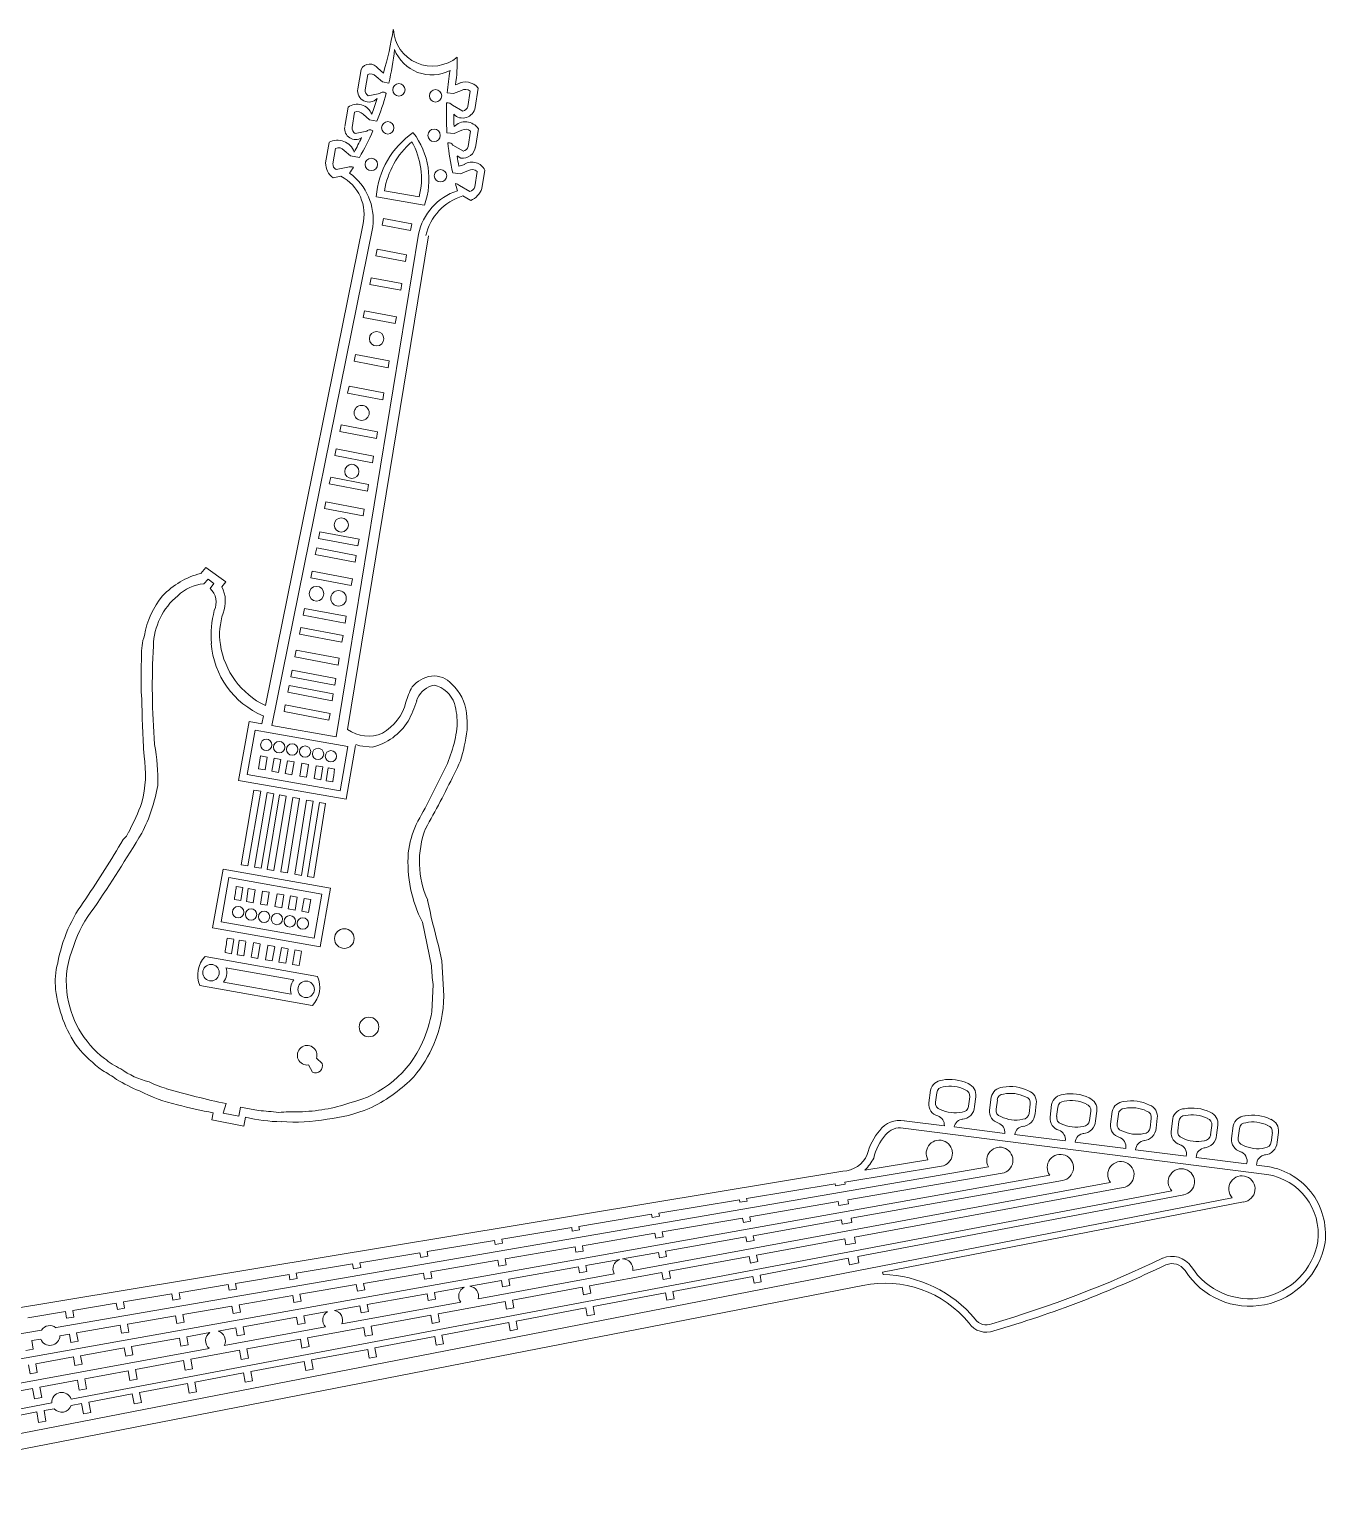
# Model space of a CAD drawing. Header units: inches. Extents: x 0 to 32.2, y 12.3 to 36.8.
# Drawn here: x 15.68 to 32.16, y 18.09 to 36.81 of the extents above; entities that cross this region are included whole.
import ezdxf

# ---------------------------------------------------------------- set-up
doc = ezdxf.new("R2010")
doc.units = ezdxf.units.IN
doc.header["$MEASUREMENT"] = 0

# ---------------------------------------------------------------- blocks, each defined once
blk = doc.blocks.new('KC380A')
at = {"color": 7, "linetype": 'Continuous', "lineweight": 5}
for p, q in [((24.308, 5.785), (24.329, 5.948)), ((24.408, 5.913), (24.393, 5.795)), ((24.811, 5.742), (24.826, 5.861)), ((24.903, 5.864), (24.887, 5.738)), ((25.078, 5.694), (25.099, 5.858)), ((25.178, 5.822), (25.163, 5.704)), ((25.581, 5.651), (25.596, 5.77)), ((25.673, 5.773), (25.657, 5.647)), ((25.848, 5.604), (25.868, 5.767)), ((25.932, 5.613), (25.947, 5.732)), ((26.366, 5.679), (26.351, 5.56)), ((26.442, 5.682), (26.426, 5.557)), ((26.617, 5.513), (26.638, 5.676)), ((26.702, 5.522), (26.717, 5.641)), ((28.606, 4.877), (23.979, 5.466)), ((23.995, 5.558), (24.504, 5.494)), ((24.629, 5.479), (25.273, 5.398)), ((27.135, 5.588), (27.12, 5.469)), ((27.212, 5.592), (27.196, 5.466)), ((27.387, 5.422), (27.408, 5.585)), ((27.472, 5.431), (27.487, 5.55)), ((27.905, 5.497), (27.89, 5.379)), ((27.982, 5.501), (27.966, 5.375)), ((28.157, 5.331), (28.177, 5.494)), ((28.241, 5.341), (28.256, 5.459)), ((25.398, 5.382), (26.042, 5.301)), ((26.167, 5.285), (26.811, 5.204)), ((28.675, 5.407), (28.66, 5.288)), ((28.751, 5.41), (28.735, 5.284)), ((23.493, 4.93), (24.294, 5.063)), ((26.936, 5.188), (27.579, 5.107)), ((27.706, 5.091), (28.347, 5.011)), ((10.609, 2.827), (23.213, 4.918)), ((25.064, 4.971), (13.208, 2.928)), ((24.466, 4.98), (23.238, 4.776)), ((23.277, 4.552), (25.238, 4.89)), ((28.476, 4.994), (28.576, 4.982)), ((7.605, 1.612), (25.844, 4.865)), ((20.541, 3.656), (26.614, 4.774)), ((23.114, 4.756), (21.99, 4.569)), ((23.119, 4.731), (23.114, 4.756)), ((23.242, 4.752), (23.119, 4.731)), ((23.238, 4.776), (23.242, 4.752)), ((26.008, 4.799), (23.318, 4.319)), ((26.778, 4.708), (23.361, 4.08)), ((8.449, 0.744), (28.164, 4.579)), ((13.401, 2.018), (27.396, 4.668)), ((21.897, 4.554), (20.874, 4.384)), ((21.903, 4.522), (21.897, 4.554)), ((21.995, 4.538), (21.903, 4.522)), ((21.99, 4.569), (21.995, 4.538)), ((22.031, 4.337), (23.154, 4.531)), ((23.154, 4.531), (23.163, 4.482)), ((23.163, 4.482), (23.286, 4.504)), ((23.286, 4.504), (23.277, 4.552)), ((27.551, 4.618), (23.404, 3.833)), ((28.308, 4.528), (23.718, 3.635)), ((20.782, 4.369), (19.857, 4.216)), ((20.789, 4.33), (20.782, 4.369)), ((20.881, 4.346), (20.789, 4.33)), ((20.874, 4.384), (20.881, 4.346)), ((20.916, 4.145), (21.938, 4.321)), ((21.938, 4.321), (21.948, 4.266)), ((22.04, 4.282), (22.031, 4.337)), ((23.318, 4.319), (23.328, 4.264)), ((19.765, 4.2), (18.875, 4.053)), ((19.773, 4.155), (19.765, 4.2)), ((19.865, 4.171), (19.773, 4.155)), ((19.857, 4.216), (19.865, 4.171)), ((19.901, 3.97), (20.824, 4.129)), ((20.824, 4.129), (20.835, 4.067)), ((20.927, 4.083), (20.916, 4.145)), ((21.948, 4.266), (22.04, 4.282)), ((23.195, 4.298), (22.073, 4.097)), ((23.205, 4.242), (23.195, 4.298)), ((23.328, 4.264), (23.205, 4.242)), ((18.782, 4.037), (17.927, 3.896)), ((18.792, 3.986), (18.782, 4.037)), ((18.884, 4.001), (18.792, 3.986)), ((18.875, 4.053), (18.884, 4.001)), ((18.919, 3.801), (19.808, 3.954)), ((19.808, 3.954), (19.82, 3.886)), ((19.912, 3.902), (19.901, 3.97)), ((20.835, 4.067), (20.927, 4.083)), ((21.981, 4.081), (20.96, 3.899)), ((21.992, 4.018), (21.981, 4.081)), ((22.084, 4.035), (21.992, 4.018)), ((22.073, 4.097), (22.084, 4.035)), ((23.238, 4.057), (22.116, 3.851)), ((23.251, 3.979), (23.238, 4.057)), ((23.374, 4.002), (23.251, 3.979)), ((23.361, 4.08), (23.374, 4.002)), ((17.835, 3.88), (17.072, 3.754)), ((17.072, 3.754), (17.083, 3.691)), ((17.845, 3.822), (17.835, 3.879)), ((17.937, 3.838), (17.845, 3.822)), ((17.927, 3.896), (17.937, 3.838)), ((17.973, 3.638), (18.827, 3.785)), ((18.827, 3.785), (18.84, 3.711)), ((18.932, 3.728), (18.919, 3.801)), ((19.82, 3.886), (19.912, 3.902)), ((19.945, 3.718), (20.376, 3.795)), ((20.868, 3.882), (20.413, 3.801)), ((20.88, 3.814), (20.868, 3.882)), ((20.972, 3.831), (20.88, 3.814)), ((20.96, 3.899), (20.972, 3.831)), ((22.024, 3.834), (21.005, 3.646)), ((22.039, 3.749), (22.024, 3.834)), ((22.131, 3.767), (22.039, 3.749)), ((22.116, 3.851), (22.131, 3.767)), ((23.281, 3.81), (22.161, 3.597)), ((23.296, 3.728), (23.281, 3.81)), ((23.418, 3.752), (23.296, 3.728)), ((23.404, 3.833), (23.418, 3.752)), ((16.171, 3.604), (15.489, 3.491)), ((16.183, 3.536), (16.171, 3.604)), ((16.98, 3.738), (16.263, 3.62)), ((16.263, 3.62), (16.275, 3.552)), ((16.991, 3.675), (16.98, 3.738)), ((17.083, 3.691), (16.991, 3.675)), ((17.118, 3.491), (17.88, 3.622)), ((17.88, 3.622), (17.894, 3.543)), ((17.894, 3.543), (17.987, 3.559)), ((17.987, 3.559), (17.973, 3.638)), ((20.307, 3.613), (18.577, 3.294)), ((18.84, 3.711), (18.932, 3.728)), ((18.965, 3.543), (19.853, 3.701)), ((19.853, 3.701), (19.866, 3.627)), ((19.866, 3.627), (19.958, 3.644)), ((19.958, 3.644), (19.945, 3.718)), ((20.912, 3.629), (19.991, 3.459)), ((20.928, 3.539), (20.912, 3.629)), ((21.02, 3.556), (20.928, 3.539)), ((21.005, 3.646), (21.02, 3.556)), ((22.069, 3.58), (21.05, 3.387)), ((22.084, 3.492), (22.069, 3.58)), ((22.161, 3.597), (22.176, 3.51)), ((23.718, 3.635), (23.724, 3.603)), ((23.469, 3.464), (9.35, 0.717)), ((15.396, 3.476), (14.772, 3.372)), ((14.772, 3.372), (14.786, 3.295)), ((15.409, 3.403), (15.396, 3.475)), ((15.501, 3.419), (15.409, 3.403)), ((15.489, 3.491), (15.501, 3.419)), ((16.275, 3.552), (16.183, 3.536)), ((16.31, 3.352), (17.026, 3.475)), ((17.026, 3.475), (17.041, 3.39)), ((17.041, 3.39), (17.133, 3.407)), ((17.133, 3.407), (17.118, 3.491)), ((18.019, 3.374), (18.398, 3.442)), ((18.034, 3.29), (18.019, 3.374)), ((18.47, 3.455), (18.872, 3.527)), ((18.872, 3.527), (18.887, 3.447)), ((18.887, 3.447), (18.979, 3.464)), ((18.979, 3.464), (18.965, 3.543)), ((19.898, 3.442), (19.011, 3.279)), ((19.915, 3.347), (19.898, 3.442)), ((19.991, 3.459), (20.007, 3.365)), ((20.958, 3.37), (20.037, 3.195)), ((20.975, 3.276), (20.958, 3.37)), ((21.05, 3.387), (21.067, 3.294)), ((22.176, 3.51), (22.084, 3.492)), ((13.975, 3.24), (13.42, 3.148)), ((13.989, 3.158), (13.975, 3.24)), ((14.68, 3.357), (14.067, 3.255)), ((14.067, 3.255), (14.081, 3.174)), ((14.693, 3.279), (14.68, 3.357)), ((14.786, 3.295), (14.693, 3.279)), ((14.821, 3.095), (15.444, 3.202)), ((15.444, 3.202), (15.461, 3.109)), ((15.537, 3.218), (16.218, 3.336)), ((15.553, 3.125), (15.537, 3.218)), ((16.218, 3.336), (16.234, 3.246)), ((16.234, 3.246), (16.326, 3.263)), ((16.326, 3.263), (16.31, 3.352)), ((16.75, 3.148), (17.073, 3.206)), ((18.354, 3.254), (16.841, 2.975)), ((17.073, 3.206), (17.089, 3.116)), ((17.166, 3.222), (17.927, 3.358)), ((17.181, 3.133), (17.166, 3.222)), ((17.927, 3.358), (17.942, 3.273)), ((17.942, 3.273), (18.034, 3.29)), ((18.919, 3.262), (18.067, 3.105)), ((18.937, 3.162), (18.919, 3.262)), ((19.011, 3.279), (19.029, 3.179)), ((20.007, 3.365), (19.915, 3.347)), ((20.037, 3.195), (20.054, 3.097)), ((21.067, 3.294), (20.975, 3.276)), ((13.327, 3.133), (12.848, 3.053)), ((13.343, 3.047), (13.327, 3.133)), ((13.435, 3.063), (13.343, 3.047)), ((13.42, 3.148), (13.435, 3.063)), ((14.081, 3.174), (13.989, 3.158)), ((14.117, 2.974), (14.729, 3.079)), ((14.729, 3.079), (14.746, 2.981)), ((14.746, 2.981), (14.838, 2.997)), ((14.838, 2.997), (14.821, 3.095)), ((15.461, 3.109), (15.553, 3.125)), ((16.266, 3.062), (15.586, 2.94)), ((16.283, 2.968), (16.266, 3.062)), ((16.659, 3.132), (16.358, 3.078)), ((16.358, 3.078), (16.375, 2.985)), ((17.089, 3.116), (17.181, 3.133)), ((17.974, 3.088), (17.214, 2.948)), ((17.993, 2.983), (17.974, 3.088)), ((18.085, 3.001), (17.993, 2.983)), ((18.067, 3.105), (18.085, 3.001)), ((19.029, 3.179), (18.937, 3.162)), ((19.945, 3.178), (19.059, 3.01)), ((19.059, 3.01), (19.077, 2.907)), ((19.962, 3.079), (19.945, 3.178)), ((20.054, 3.097), (19.962, 3.079)), ((13.025, 2.897), (7.544, 1.952)), ((13.257, 2.825), (13.378, 2.846)), ((13.378, 2.846), (13.397, 2.74)), ((13.47, 2.862), (14.024, 2.958)), ((13.489, 2.757), (13.47, 2.862)), ((14.024, 2.958), (14.042, 2.856)), ((14.042, 2.856), (14.135, 2.872)), ((14.135, 2.872), (14.117, 2.974)), ((15.164, 2.865), (14.871, 2.813)), ((14.871, 2.813), (14.889, 2.711)), ((15.493, 2.924), (15.269, 2.884)), ((15.347, 2.7), (16.634, 2.937)), ((15.511, 2.826), (15.493, 2.924)), ((15.603, 2.843), (15.511, 2.826)), ((15.586, 2.94), (15.603, 2.843)), ((16.375, 2.985), (16.283, 2.968)), ((17.122, 2.931), (16.407, 2.8)), ((17.141, 2.822), (17.122, 2.931)), ((17.233, 2.839), (17.141, 2.822)), ((17.214, 2.948), (17.233, 2.839)), ((18.023, 2.814), (17.263, 2.67)), ((18.042, 2.706), (18.023, 2.814)), ((18.967, 2.992), (18.115, 2.831)), ((18.115, 2.831), (18.134, 2.724)), ((18.985, 2.889), (18.967, 2.992)), ((19.077, 2.907), (18.985, 2.889)), ((11.622, 2.015), (15.156, 2.665)), ((12.826, 2.639), (12.918, 2.655)), ((12.899, 2.764), (13.013, 2.783)), ((12.918, 2.655), (12.899, 2.764)), ((13.397, 2.74), (13.489, 2.757)), ((14.075, 2.671), (13.521, 2.572)), ((14.094, 2.565), (14.075, 2.671)), ((14.778, 2.796), (14.167, 2.687)), ((14.167, 2.687), (14.186, 2.582)), ((14.796, 2.694), (14.778, 2.796)), ((14.889, 2.711), (14.796, 2.694)), ((15.543, 2.641), (14.921, 2.526)), ((15.564, 2.523), (15.543, 2.642)), ((16.315, 2.783), (15.636, 2.658)), ((15.636, 2.658), (15.656, 2.54)), ((16.335, 2.669), (16.315, 2.783)), ((16.427, 2.687), (16.335, 2.669)), ((16.407, 2.8), (16.427, 2.687)), ((17.171, 2.652), (16.457, 2.517)), ((17.191, 2.54), (17.171, 2.652)), ((17.263, 2.67), (17.283, 2.558)), ((18.134, 2.724), (18.042, 2.706)), ((12.878, 2.341), (12.858, 2.454)), ((13.429, 2.556), (12.95, 2.47)), ((12.95, 2.47), (12.97, 2.358)), ((13.448, 2.446), (13.429, 2.556)), ((13.541, 2.463), (13.448, 2.446)), ((13.521, 2.572), (13.541, 2.463)), ((14.186, 2.582), (14.094, 2.565)), ((14.829, 2.509), (14.218, 2.397)), ((14.85, 2.388), (14.829, 2.509)), ((14.921, 2.526), (14.943, 2.405)), ((15.656, 2.54), (15.564, 2.523)), ((16.365, 2.5), (15.686, 2.371)), ((16.386, 2.383), (16.365, 2.5)), ((16.457, 2.517), (16.478, 2.401)), ((17.283, 2.558), (17.191, 2.54)), ((12.97, 2.358), (12.878, 2.341)), ((13.481, 2.261), (13.003, 2.173)), ((13.504, 2.133), (13.481, 2.261)), ((14.126, 2.38), (13.573, 2.278)), ((13.573, 2.278), (13.596, 2.15)), ((14.148, 2.255), (14.126, 2.38)), ((14.24, 2.272), (14.148, 2.255)), ((14.218, 2.397), (14.24, 2.272)), ((14.943, 2.405), (14.85, 2.388)), ((15.594, 2.354), (14.972, 2.236)), ((15.615, 2.234), (15.594, 2.354)), ((15.707, 2.252), (15.615, 2.234)), ((15.686, 2.371), (15.707, 2.252)), ((16.478, 2.401), (16.386, 2.383)), ((12.911, 2.156), (12.415, 2.065)), ((12.934, 2.025), (12.911, 2.156)), ((13.003, 2.173), (13.026, 2.042)), ((13.596, 2.15), (13.504, 2.133)), ((14.178, 2.086), (13.626, 1.981)), ((14.201, 1.958), (14.178, 2.086)), ((14.88, 2.219), (14.27, 2.103)), ((14.27, 2.103), (14.293, 1.976)), ((14.902, 2.095), (14.88, 2.219)), ((14.994, 2.113), (14.902, 2.095)), ((14.972, 2.236), (14.994, 2.113)), ((7.72, 0.942), (13.155, 1.971)), ((13.026, 2.042), (12.934, 2.025)), ((13.185, 1.898), (13.056, 1.873)), ((13.056, 1.873), (13.079, 1.74)), ((13.534, 1.964), (13.401, 1.938)), ((13.557, 1.833), (13.533, 1.965)), ((13.626, 1.981), (13.649, 1.851)), ((14.293, 1.976), (14.201, 1.958)), ((12.964, 1.856), (12.469, 1.762)), ((12.987, 1.722), (12.964, 1.856)), ((13.079, 1.74), (12.987, 1.722)), ((13.649, 1.851), (13.557, 1.833))]:
    blk.add_line(p, q, dxfattribs=at)
for centre, radius, start, end in [((24.488, 5.911), 0.163, 93.4053, 166.9565), ((24.576, 5.569), 0.515, 63.5787, 100.8931), ((24.578, 5.573), 0.425, 63.4924, 102.1635), ((24.75, 5.886), 0.155, 352.0377, 68.9353), ((25.346, 5.478), 0.515, 63.5786, 100.8923), ((24.486, 5.91), 0.0779, 88.2394, 177.4258), ((24.747, 5.875), 0.0805, 349.9698, 75.6168), ((25.258, 5.82), 0.164, 93.4555, 166.9057), ((25.255, 5.819), 0.0777, 88.0832, 177.5846), ((25.347, 5.482), 0.425, 63.492, 102.1646), ((25.517, 5.784), 0.0804, 349.9885, 75.6388), ((25.519, 5.795), 0.155, 351.9986, 68.9738), ((26.027, 5.73), 0.163, 93.3631, 166.9973), ((26.025, 5.728), 0.078, 88.3276, 177.3361), ((26.115, 5.387), 0.515, 63.5795, 100.892), ((26.117, 5.39), 0.426, 63.5463, 102.1111), ((26.289, 5.704), 0.155, 351.9951, 68.9773), ((26.797, 5.639), 0.164, 93.4571, 166.9032), ((26.885, 5.296), 0.515, 63.5795, 100.892), ((24.464, 5.77), 0.157, 174.2605, 254.0189), ((24.469, 5.779), 0.0782, 168.3536, 257.2308), ((24.379, 5.502), 0.125, 356.7032, 70.4349), ((24.642, 6.084), 0.426, 243.5448, 282.1126), ((24.717, 5.747), 0.171, 273.8965, 356.8429), ((24.726, 5.753), 0.0862, 273.4713, 352.1939), ((25.234, 5.679), 0.156, 174.2268, 254.0754), ((25.239, 5.688), 0.0781, 168.382, 257.2464), ((25.486, 5.657), 0.171, 273.9732, 356.7663), ((25.496, 5.663), 0.086, 273.3268, 352.3395), ((26.286, 5.693), 0.0806, 350.0249, 75.5606), ((26.795, 5.637), 0.078, 88.3276, 177.3376), ((26.887, 5.301), 0.424, 63.4691, 102.1875), ((27.056, 5.602), 0.0804, 349.9909, 75.6375), ((27.058, 5.613), 0.155, 352.0357, 68.9387), ((27.567, 5.548), 0.164, 93.4596, 166.9016), ((27.564, 5.547), 0.078, 88.3172, 177.4377), ((27.654, 5.205), 0.515, 63.5775, 100.8936), ((27.656, 5.209), 0.425, 63.4897, 102.1278), ((27.828, 5.522), 0.155, 351.9941, 68.9783), ((28.337, 5.457), 0.164, 93.4561, 166.9056), ((28.424, 5.115), 0.515, 63.5514, 100.8973), ((24.263, 4.94), 0.763, 139.5842, 165.7817), ((23.94, 5.239), 0.324, 80.2006, 142.9199), ((23.94, 5.239), 0.23, 80.2256, 142.8828), ((24.752, 5.455), 0.125, 95.1552, 168.9359), ((25.149, 5.411), 0.125, 353.9839, 70.3887), ((25.411, 5.991), 0.424, 243.4687, 282.1879), ((25.522, 5.364), 0.125, 95.2372, 171.7095), ((26.004, 5.588), 0.157, 174.2645, 254.0137), ((26.009, 5.597), 0.0782, 168.3525, 257.233), ((25.918, 5.32), 0.125, 351.2383, 70.3871), ((26.181, 5.901), 0.425, 243.492, 282.1646), ((26.256, 5.566), 0.171, 273.8955, 356.8439), ((26.265, 5.572), 0.0862, 273.4751, 352.1886), ((26.773, 5.497), 0.157, 174.2635, 254.0159), ((26.778, 5.506), 0.078, 168.2957, 257.3304), ((26.951, 5.811), 0.425, 243.513, 282.1045), ((27.026, 5.475), 0.171, 273.8966, 356.8422), ((27.035, 5.481), 0.0861, 273.4447, 352.3101), ((27.548, 5.416), 0.0781, 168.3825, 257.2425), ((27.826, 5.511), 0.0804, 349.9894, 75.639), ((28.334, 5.456), 0.078, 88.3249, 177.3388), ((28.426, 5.119), 0.424, 63.4702, 102.1872), ((28.595, 5.421), 0.0805, 349.9785, 75.607), ((28.598, 5.432), 0.155, 352.0254, 68.915), ((24.302, 4.914), 0.717, 139.6107, 166.2393), ((24.44, 5.145), 0.167, 278.8954, 209.5316), ((26.291, 5.273), 0.125, 95.2602, 174.3926), ((26.688, 5.229), 0.125, 348.3351, 74.4326), ((27.061, 5.182), 0.125, 95.2302, 177.3074), ((27.543, 5.406), 0.157, 174.2799, 254.0217), ((27.458, 5.138), 0.125, 345.4923, 74.5076), ((27.72, 5.719), 0.425, 243.4926, 282.1643), ((27.795, 5.384), 0.171, 273.9677, 356.8147), ((27.805, 5.39), 0.0862, 273.4743, 352.1921), ((28.313, 5.316), 0.157, 174.3531, 253.9263), ((28.318, 5.325), 0.0782, 168.3545, 257.231), ((28.49, 5.628), 0.425, 243.4931, 282.1643), ((28.565, 5.294), 0.171, 273.8968, 356.8434), ((28.574, 5.3), 0.0862, 273.4774, 352.1863), ((23.201, 5.27), 0.352, 271.9549, 336.1045), ((23.051, 5.373), 0.626, 314.9747, 332.5218), ((25.209, 5.055), 0.167, 279.9959, 209.8773), ((25.979, 4.964), 0.167, 280.0073, 216.2083), ((27.831, 5.091), 0.125, 95.2346, 180.0557), ((28.228, 5.048), 0.125, 342.6707, 74.5256), ((28.6, 5.001), 0.125, 95.1459, 182.9306), ((26.749, 4.873), 0.167, 279.973, 216.513), ((27.518, 4.782), 0.167, 279.9864, 222.9063), ((28.478, 4.114), 0.873, 353.1145, 83.5817), ((28.489, 4.116), 0.769, 353.1953, 81.2338), ((28.288, 4.691), 0.167, 276.8477, 222.0293), ((28.387, 4.173), 0.972, 212.2355, 350.277), ((28.387, 4.173), 0.878, 212.2385, 350.2763), ((20.416, 3.675), 0.126, 108.678, 209.5755), ((20.417, 3.675), 0.126, 351.3248, 91.526), ((21.182, 16.466), 14.047, 286.2268, 295.7285), ((27.398, 3.538), 0.297, 34.1196, 113.3322), ((23.687, 2.032), 1.572, 39.7865, 88.6538), ((21.184, 16.46), 14.135, 286.2232, 295.7289), ((27.398, 3.538), 0.204, 35.0281, 112.2048), ((18.455, 3.329), 0.126, 116.7616, 216.8638), ((18.455, 3.329), 0.126, 343.9943, 83.4412), ((23.747, 2.111), 1.382, 39.2149, 101.6042), ((16.725, 3.024), 0.126, 121.5801, 223.7087), ((16.725, 3.024), 0.126, 337.1221, 78.71), ((25.037, 3.136), 0.173, 214.539, 294.0924), ((13.131, 2.828), 0.126, 200.7562, 358.7812), ((13.131, 2.828), 0.126, 52.4726, 147.0953), ((15.236, 2.762), 0.126, 124.9436, 230.1041), ((15.236, 2.762), 0.126, 330.8594, 75.1947), ((25.036, 3.135), 0.265, 214.4544, 291.5476), ((13.281, 1.979), 0.126, 17.8929, 183.5707), ((13.281, 1.979), 0.126, 220.2785, 341.1818)]:
    blk.add_arc(centre, radius, start, end, dxfattribs=at)
blk = doc.blocks.new('KC551B')
at = {"color": 7, "linetype": 'Continuous', "lineweight": 5}
for p, q in [((1.232, 13.113), (1.274, 13.361)), ((1.359, 13.296), (1.326, 13.102)), ((1.489, 13.375), (1.559, 13.314)), ((1.547, 13.201), (1.466, 13.271)), ((1.627, 13.184), (1.547, 13.201)), ((2.475, 13.165), (2.55, 13.195)), ((2.762, 13.124), (2.724, 12.876)), ((1.365, 13.026), (1.515, 13.056)), ((2.452, 13.053), (2.371, 13.063)), ((2.552, 13.094), (2.452, 13.053)), ((2.631, 12.889), (2.661, 13.084)), ((1.067, 12.634), (1.109, 12.881)), ((1.193, 12.816), (1.16, 12.622)), ((1.382, 12.721), (1.3, 12.791)), ((2.437, 12.906), (2.57, 12.83)), ((1.199, 12.547), (1.349, 12.576)), ((1.476, 12.701), (1.382, 12.721)), ((2.457, 12.546), (2.367, 12.556)), ((2.557, 12.587), (2.457, 12.546)), ((2.636, 12.382), (2.666, 12.576)), ((2.766, 12.608), (2.728, 12.366)), ((0.824, 12.172), (0.868, 12.433)), ((0.951, 12.356), (0.917, 12.162)), ((2.442, 12.398), (2.575, 12.323)), ((1.139, 12.261), (1.058, 12.332)), ((1.254, 12.241), (1.139, 12.261)), ((2.542, 12.233), (2.495, 12.26)), ((1.017, 12.003), (0.921, 11.984)), ((0.957, 12.087), (1.107, 12.117)), ((2.541, 12.033), (2.441, 12.048)), ((2.519, 12.132), (2.592, 12.154)), ((2.641, 12.074), (2.541, 12.033)), ((2.72, 11.869), (2.75, 12.063)), ((2.848, 12.081), (2.812, 11.848)), ((1.573, 11.819), (2.013, 11.742)), ((2.526, 11.886), (2.659, 11.81)), ((2.079, 11.635), (1.469, 11.743)), ((2.669, 11.696), (2.568, 11.753)), ((1.559, 11.467), (1.542, 11.382)), ((1.919, 11.398), (1.559, 11.467)), ((1.424, 11.361), (0.139, 5.02)), ((0.207, 6.008), (1.295, 11.382)), ((0.956, 4.876), (2.006, 11.266)), ((2.134, 11.245), (1.104, 4.97)), ((1.542, 11.382), (1.905, 11.313)), ((1.905, 11.313), (1.919, 11.398)), ((1.462, 10.992), (1.479, 11.076)), ((1.479, 11.076), (1.854, 11.005)), ((1.84, 10.92), (1.462, 10.992)), ((1.854, 11.005), (1.84, 10.92)), ((1.405, 10.713), (1.387, 10.628)), ((1.794, 10.639), (1.405, 10.713)), ((1.387, 10.628), (1.78, 10.554)), ((1.78, 10.554), (1.794, 10.639)), ((1.301, 10.207), (1.318, 10.292)), ((1.71, 10.129), (1.301, 10.207)), ((1.318, 10.292), (1.724, 10.215)), ((1.724, 10.215), (1.71, 10.129)), ((1.187, 9.651), (1.204, 9.736)), ((1.204, 9.736), (1.632, 9.654)), ((1.618, 9.569), (1.187, 9.651)), ((1.632, 9.654), (1.618, 9.569)), ((1.122, 9.332), (1.104, 9.247)), ((1.104, 9.247), (1.551, 9.162)), ((1.565, 9.248), (1.122, 9.332)), ((1.551, 9.162), (1.565, 9.248)), ((1.022, 8.843), (1.004, 8.758)), ((1.484, 8.755), (1.022, 8.843)), ((1.004, 8.758), (1.47, 8.67)), ((1.47, 8.67), (1.484, 8.755)), ((0.959, 8.536), (0.942, 8.451)), ((0.942, 8.451), (1.418, 8.361)), ((1.433, 8.446), (0.959, 8.536)), ((1.418, 8.361), (1.433, 8.446)), ((0.871, 8.093), (0.888, 8.178)), ((1.356, 8.001), (0.871, 8.093)), ((0.888, 8.178), (1.37, 8.086)), ((1.37, 8.086), (1.356, 8.001)), ((0.825, 7.862), (0.809, 7.777)), ((1.316, 7.769), (0.825, 7.862)), ((0.809, 7.777), (1.301, 7.684)), ((1.301, 7.684), (1.316, 7.769)), ((0.751, 7.484), (0.734, 7.399)), ((0.734, 7.399), (1.235, 7.304)), ((1.25, 7.39), (0.751, 7.484)), ((1.235, 7.304), (1.25, 7.39)), ((0.693, 7.194), (0.71, 7.279)), ((1.2, 7.098), (0.693, 7.194)), ((0.71, 7.279), (1.214, 7.183)), ((1.214, 7.183), (1.2, 7.098)), ((-0.765, 6.953), (-0.698, 7.028)), ((-0.698, 7.028), (-0.445, 6.847)), ((0.651, 6.982), (0.634, 6.897)), ((1.164, 6.884), (0.651, 6.982)), ((-0.671, 6.882), (-0.725, 6.821)), ((-0.599, 6.826), (-0.671, 6.882)), ((-0.643, 6.763), (-0.599, 6.826)), ((-0.445, 6.847), (-0.494, 6.784)), ((0.634, 6.897), (1.15, 6.799)), ((1.15, 6.799), (1.164, 6.884)), ((0.539, 6.424), (0.556, 6.509)), ((1.071, 6.323), (0.539, 6.424)), ((0.556, 6.509), (1.085, 6.409)), ((1.085, 6.409), (1.071, 6.323)), ((0.491, 6.18), (0.508, 6.265)), ((1.03, 6.078), (0.491, 6.18)), ((0.508, 6.265), (1.045, 6.163)), ((0.058, 5.274), (0.207, 6.008)), ((1.045, 6.163), (1.03, 6.078)), ((0.433, 5.894), (0.45, 5.979)), ((0.982, 5.789), (0.433, 5.894)), ((0.45, 5.979), (0.997, 5.875)), ((0.997, 5.875), (0.982, 5.789)), ((0.399, 5.724), (0.382, 5.639)), ((0.382, 5.639), (0.94, 5.533)), ((0.954, 5.619), (0.399, 5.724)), ((0.94, 5.533), (0.954, 5.619)), ((-1.514, 5.357), (-1.522, 5.447)), ((0.343, 5.442), (0.36, 5.527)), ((0.907, 5.335), (0.343, 5.442)), ((0.36, 5.527), (0.921, 5.421)), ((2.203, 5.533), (2.17, 5.524)), ((0.295, 5.198), (0.311, 5.283)), ((0.311, 5.283), (0.88, 5.175)), ((0.921, 5.421), (0.907, 5.335)), ((-0.282, 4.323), (-0.15, 5.071)), ((-0.15, 5.071), (0.011, 5.042)), ((0.011, 5.042), (0.032, 5.143)), ((0.866, 5.09), (0.295, 5.198)), ((0.88, 5.175), (0.866, 5.09)), ((-0.174, 4.399), (-0.074, 4.962)), ((-0.074, 4.962), (0.117, 4.928)), ((0.117, 4.928), (1.107, 4.754)), ((0.139, 5.02), (0.956, 4.876)), ((1.107, 4.754), (1.008, 4.191)), ((1.205, 4.765), (1.084, 4.082)), ((1.258, 4.76), (1.207, 4.779)), ((1.416, 4.743), (1.258, 4.76)), ((-0.003, 4.633), (-0.031, 4.47)), ((0.082, 4.618), (-0.003, 4.633)), ((0.054, 4.455), (0.082, 4.618)), ((0.168, 4.603), (0.14, 4.439)), ((0.254, 4.588), (0.168, 4.603)), ((0.226, 4.424), (0.254, 4.588)), ((0.338, 4.573), (0.311, 4.409)), ((0.423, 4.558), (0.338, 4.573)), ((0.396, 4.394), (0.423, 4.558)), ((0.521, 4.541), (0.496, 4.377)), ((0.606, 4.526), (0.521, 4.541)), ((0.581, 4.362), (0.606, 4.526)), ((0.702, 4.509), (0.677, 4.345)), ((0.787, 4.494), (0.702, 4.509)), ((0.762, 4.33), (0.787, 4.494)), ((1.084, 4.082), (-0.282, 4.323)), ((1.008, 4.191), (-0.174, 4.399)), ((-0.031, 4.47), (0.054, 4.455)), ((0.14, 4.439), (0.226, 4.424)), ((0.311, 4.409), (0.396, 4.394)), ((0.496, 4.377), (0.581, 4.362)), ((0.677, 4.345), (0.762, 4.33)), ((0.856, 4.482), (0.83, 4.318)), ((0.83, 4.318), (0.915, 4.303)), ((0.939, 4.467), (0.856, 4.482)), ((-0.252, 3.25), (-0.087, 4.2)), ((-0.002, 4.184), (-0.166, 3.235)), ((-0.087, 4.2), (-0.002, 4.184)), ((-0.082, 3.22), (0.082, 4.168)), ((0.167, 4.152), (0.003, 3.205)), ((0.08, 3.191), (0.239, 4.138)), ((0.082, 4.168), (0.167, 4.152)), ((0.324, 4.122), (0.166, 3.176)), ((0.239, 4.138), (0.324, 4.122)), ((0.253, 3.161), (0.405, 4.107)), ((0.49, 4.091), (0.338, 3.146)), ((0.405, 4.107), (0.49, 4.091)), ((0.432, 3.129), (0.582, 4.073)), ((0.667, 4.057), (0.517, 3.114)), ((0.582, 4.073), (0.667, 4.057)), ((0.593, 3.101), (0.748, 4.042)), ((0.822, 4.028), (0.676, 3.086)), ((0.748, 4.042), (0.822, 4.028)), ((-0.481, 3.195), (-0.613, 2.447)), ((0.885, 2.954), (-0.481, 3.195)), ((-0.166, 3.235), (-0.252, 3.25)), ((0.003, 3.205), (-0.082, 3.22)), ((0.166, 3.176), (0.08, 3.191)), ((-0.405, 3.086), (-0.504, 2.523)), ((0.776, 2.877), (-0.405, 3.086)), ((0.338, 3.146), (0.253, 3.161)), ((0.517, 3.114), (0.432, 3.129)), ((0.676, 3.086), (0.593, 3.101)), ((-0.336, 2.809), (-0.253, 2.795)), ((-0.227, 2.959), (-0.312, 2.974)), ((-0.253, 2.795), (-0.227, 2.959)), ((-0.16, 2.947), (-0.184, 2.783)), ((-0.074, 2.932), (-0.16, 2.947)), ((-0.099, 2.768), (-0.074, 2.932)), ((0.022, 2.915), (-0.003, 2.751)), ((0.107, 2.9), (0.022, 2.915)), ((0.082, 2.736), (0.107, 2.9)), ((0.207, 2.882), (0.18, 2.719)), ((0.292, 2.868), (0.207, 2.882)), ((0.265, 2.703), (0.292, 2.868)), ((0.377, 2.853), (0.349, 2.689)), ((0.462, 2.837), (0.377, 2.853)), ((0.435, 2.674), (0.462, 2.837)), ((0.521, 2.659), (0.549, 2.822)), ((0.549, 2.822), (0.634, 2.807)), ((0.634, 2.807), (0.606, 2.643)), ((0.677, 2.315), (0.776, 2.877)), ((0.753, 2.206), (0.885, 2.954)), ((-0.184, 2.783), (-0.099, 2.768)), ((-0.003, 2.751), (0.082, 2.736)), ((0.18, 2.719), (0.265, 2.703)), ((0.349, 2.689), (0.435, 2.674)), ((0.606, 2.643), (0.521, 2.659)), ((-0.613, 2.447), (0.753, 2.206)), ((-0.504, 2.523), (0.485, 2.349)), ((2.17, 1.967), (2.054, 2.519)), ((-0.427, 2.319), (-0.343, 2.304)), ((-0.344, 2.299), (-0.372, 2.119)), ((-0.303, 2.107), (-0.276, 2.287)), ((-0.275, 2.292), (-0.19, 2.277)), ((-0.191, 2.272), (-0.217, 2.092)), ((-0.122, 2.075), (-0.095, 2.255)), ((-0.094, 2.26), (-0.008, 2.245)), ((0.485, 2.349), (0.677, 2.315)), ((0.719, 1.831), (-0.709, 2.083)), ((-0.372, 2.119), (-0.454, 2.134)), ((-0.217, 2.092), (-0.303, 2.107)), ((-0.037, 2.06), (-0.122, 2.075)), ((-0.009, 2.24), (-0.037, 2.06)), ((0.09, 2.222), (0.061, 2.043)), ((0.176, 2.212), (0.091, 2.227)), ((0.146, 2.028), (0.176, 2.207)), ((0.23, 2.013), (0.261, 2.192)), ((0.261, 2.197), (0.347, 2.182)), ((0.346, 2.177), (0.316, 1.998)), ((0.402, 1.983), (0.432, 2.162)), ((0.433, 2.167), (0.519, 2.152)), ((0.518, 2.147), (0.487, 1.968)), ((2.259, 2.224), (2.302, 2.028)), ((-0.443, 1.941), (0.419, 1.789)), ((0.061, 2.043), (0.146, 2.028)), ((0.316, 1.998), (0.23, 2.013)), ((0.487, 1.968), (0.402, 1.983)), ((2.302, 2.028), (2.326, 1.583)), ((-0.774, 1.714), (0.654, 1.462)), ((0.387, 1.604), (-0.475, 1.757)), ((2.176, 1.38), (2.19, 1.729)), ((0.708, 0.79), (0.782, 0.723)), ((0.657, 0.612), (0.607, 0.705)), ((1.947, 0.555), (1.921, 0.529)), ((-0.44, 0.214), (-0.478, 0.094)), ((-0.623, 0.009), (-0.605, 0.097)), ((-0.218, -0.073), (-0.623, 0.009)), ((-0.478, 0.094), (-0.281, 0.054)), ((-0.281, 0.054), (-0.258, 0.167)), ((-0.258, 0.167), (-0.028, 0.125)), ((-0.195, 0.04), (-0.218, -0.073))]:
    blk.add_line(p, q, dxfattribs=at)
at = {"color": 7, "linetype": 'Continuous', "lineweight": 0}
for centre, radius in [((1.756, 13.101), 0.0791), ((2.222, 13.025), 0.0791), ((1.614, 12.618), 0.0791), ((2.203, 12.522), 0.0792), ((1.405, 12.153), 0.0791), ((2.285, 12.009), 0.0791), ((1.472, 9.937), 0.0919), ((1.282, 8.994), 0.0961), ((1.157, 8.25), 0.0904), ((1.023, 7.57), 0.0904), ((0.708, 6.695), 0.0938), ((0.988, 6.637), 0.0991), ((0.069, 4.774), 0.0721), ((0.233, 4.745), 0.0722), ((0.398, 4.716), 0.0722), ((0.562, 4.688), 0.0722), ((0.727, 4.659), 0.0721), ((0.891, 4.629), 0.0722), ((-0.288, 2.647), 0.0722), ((-0.124, 2.618), 0.072), ((0.041, 2.589), 0.0723), ((0.205, 2.56), 0.0723), ((0.369, 2.531), 0.0723), ((0.534, 2.503), 0.0721), ((1.062, 2.312), 0.125), ((-0.633, 1.879), 0.105), ((0.576, 1.666), 0.105), ((1.375, 1.188), 0.125)]:
    blk.add_circle(centre, radius, dxfattribs=at)
at = {"color": 7, "linetype": 'Continuous', "lineweight": 5}
for centre, radius, start, end in [((-3.004, 14.638), 4.751, 343.826, 350.6842), ((2.18, 13.898), 0.496, 183.4258, 309.7149), ((-1.749, 13.978), 3.468, 346.7616, 353.9588), ((2.173, 13.799), 0.508, 201.4409, 297.314), ((0.486, 13.466), 2.012, 351.3778, 1.441), ((1.386, 13.302), 0.127, 35.4306, 151.9713), ((1.396, 13.213), 0.091, 39.9403, 114.1861), ((5.754, 12.781), 3.395, 170.4058, 175.2447), ((1.374, 13.089), 0.143, 170.3053, 316.284), ((1.406, 13.096), 0.0808, 175.8659, 239.2552), ((2.603, 12.998), 0.203, 38.4135, 119.8074), ((2.599, 13.016), 0.0913, 47.4616, 121.4685), ((1.225, 12.722), 0.197, 20.4633, 126.1376), ((-1.685, 13.954), 3.306, 339.3959, 343.047), ((-1.754, 13.978), 3.473, 338.4322, 344.5713), ((1.554, 13.022), 0.0513, 38.3049, 138.94), ((5.749, 12.785), 3.39, 177.4291, 183.8653), ((2.369, 12.849), 0.0885, 40.1498, 94.1837), ((1.23, 12.733), 0.091, 39.9402, 114.1891), ((2.568, 12.9), 0.158, 223.1957, 351.1678), ((5.541, 12.78), 3.088, 179.7781, 182.6976), ((2.552, 12.909), 0.0812, 282.4644, 345.534), ((1.204, 12.608), 0.139, 171.6592, 304.1485), ((1.241, 12.616), 0.0811, 175.979, 239.1431), ((-1.768, 13.985), 3.489, 330.0128, 336.2346), ((1.388, 12.542), 0.0513, 44.3954, 138.9459), ((2.54, 11.667), 1.074, 124.0728, 175.9594), ((1.168, 11.967), 0.97, 339.9647, 37.4201), ((2.6, 12.492), 0.202, 34.8154, 135.1361), ((2.604, 12.509), 0.0913, 47.4652, 121.4671), ((0.975, 12.237), 0.224, 19.4873, 118.399), ((0.988, 12.273), 0.091, 39.9419, 114.1854), ((-1.719, 13.957), 3.339, 330.4602, 333.9966), ((2.612, 11.646), 1.054, 131.14, 170.5406), ((1.106, 11.975), 0.937, 345.6204, 29.7862), ((2.394, 12.378), 0.0515, 22.8019, 108.1068), ((5.751, 12.788), 3.393, 186.1046, 192.6105), ((2.566, 12.397), 0.165, 261.6891, 353.1458), ((2.557, 12.402), 0.0809, 282.3103, 345.5899), ((1.041, 12.165), 0.217, 178.2495, 236.5516), ((5.881, 12.812), 3.43, 189.2643, 191.4394), ((2.687, 12.003), 0.179, 25.8248, 122.173), ((0.998, 12.157), 0.0811, 175.9811, 239.1411), ((0.767, 11.518), 0.546, 345.5291, 62.6762), ((1.143, 12.039), 0.0853, 65.3035, 115.0135), ((-1.538, 13.834), 3.214, 326.0867, 327.6958), ((0.701, 11.452), 0.728, 352.7898, 53.991), ((2.688, 11.996), 0.0912, 47.4242, 121.4982), ((2.72, 11.123), 0.728, 107.506, 168.7172), ((5.862, 12.822), 3.508, 195.0902, 196.632), ((2.467, 11.823), 0.086, 46.7199, 84.4805), ((2.641, 11.889), 0.0809, 282.3156, 345.5864), ((2.573, 11.929), 0.252, 292.2989, 341.2376), ((2.766, 11.098), 0.684, 106.753, 167.3664), ((-0.511, 5.972), 1.014, 104.5411, 136.6754), ((-0.693, 6.311), 0.51, 93.5727, 135.3465), ((-0.813, 6.586), 0.244, 334.8799, 46.1861), ((-0.861, 6.6), 0.41, 338.4773, 26.6861), ((-0.446, 5.993), 1.048, 139.9827, 170.5915), ((-0.513, 6.011), 0.854, 129.5154, 178.5184), ((0.618, 6.162), 1.251, 165.1839, 184.4664), ((0.319, 6.178), 0.843, 161.2051, 188.7167), ((-0.821, 5.937), 0.697, 160.9099, 182.7991), ((8.225, 5.528), 9.605, 176.9875, 184.4668), ((0.446, 6.138), 1.078, 183.9064, 247.3877), ((0.5, 6.199), 1.025, 188.374, 244.4526), ((8.85, 5.579), 10.372, 178.2135, 180.7299), ((2.225, 5.26), 0.392, 98.1774, 140.1495), ((2.202, 5.356), 0.295, 39.7872, 96.3131), ((3.037, 4.935), 1.253, 152.6224, 162.342), ((2.255, 5.251), 0.286, 107.2089, 163.0942), ((2.127, 5.189), 0.352, 18.1932, 77.5272), ((2.04, 5.117), 0.577, 6.2551, 47.7269), ((14.041, 5.617), 15.557, 180.9549, 183.633), ((1.248, 5.459), 0.612, 299.1307, 346.4297), ((0.712, 5.719), 1.327, 330.9916, 343.1111), ((1.533, 5.037), 0.965, 358.8163, 15.768), ((1.241, 5.463), 0.74, 283.6742, 328.5237), ((1.631, 5.034), 0.993, 343.7229, 8.4616), ((1.365, 5.33), 0.445, 234.0746, 294.0447), ((0.825, 5.202), 1.683, 332.8904, 353.6769), ((-3.767, 4.334), 2.457, 358.2351, 10.451), ((1.569, 4.925), 1.03, 329.4912, 350.4907), ((-2.951, 4.4), 1.484, 345.9554, 8.949), ((-554.13, 84.697), 560.837, 351.75848, 351.77546), ((-7.357, 9.039), 10.719, 330.5192, 334.5609), ((-7.101, 8.968), 10.592, 330.2299, 334.4676), ((-3.503, 4.647), 2.226, 333.4364, 349.9597), ((-5.113, 5.439), 3.864, 332.6653, 338.7738), ((3.28, 3.211), 1.418, 157.0547, 172.3288), ((-14.708, 11.188), 15.03, 326.1487, 329.546), ((-25.314, 18.191), 27.891, 326.2632, 328.5803), ((-1.888, 3.747), 0.223, 307.6689, 338.3586), ((3.21, 3.289), 1.193, 159.3915, 204.1766), ((3.544, 3.281), 1.673, 175.9031, 207.0915), ((-0.709, 1.666), 1.903, 142.8319, 169.8505), ((-59.3, 11.46), 59.595, 351.65378, 351.8136), ((-1.055, 1.819), 1.382, 140.3459, 162.948), ((9.832, 4.335), 7.862, 191.2539, 195.5772), ((670.694, -95.291), 678.183, 171.725163, 171.740556), ((-1.344, 1.765), 1.13, 156.0544, 186.8788), ((-0.466, 1.85), 0.337, 136.1702, 203.8352), ((-1.658, 1.758), 0.956, 165.2696, 185.6312), ((-0.632, 1.879), 0.199, 321.9915, 17.9858), ((6.09, 2.168), 3.925, 182.9355, 186.4118), ((0.576, 1.666), 0.199, 141.9974, 197.9894), ((0.413, 1.695), 0.337, 316.1282, 23.8473), ((-1.005, 1.856), 1.616, 186.8128, 214.79), ((-1.238, 1.768), 1.235, 186.4265, 232.6084), ((0.707, 1.592), 1.619, 337.4199, 359.6799), ((0.145, 1.799), 2.074, 337.1773, 348.3426), ((0.589, 0.829), 0.125, 341.9091, 278.1711), ((0.807, 1.55), 1.367, 283.7629, 336.0139), ((0.57, 1.688), 1.782, 320.5404, 336.2494), ((-1.01, 2.028), 1.716, 219.5901, 234.1847), ((-1.391, 1.507), 0.935, 230.3105, 245.3257), ((-2.831, -0.846), 1.692, 53.9263, 61.1188), ((-1.187, 1.471), 1.008, 233.8723, 256.5877), ((0.693, 0.697), 0.0925, 247.0981, 16.1064), ((-0.868, 2.074), 1.828, 238.0969, 248.3497), ((-0.633, 2.125), 1.972, 242.5303, 257.4959), ((-0.678, 2.068), 1.744, 244.7689, 252.5698), ((1.647, 10.171), 10.174, 253.7501, 258.1632), ((0.562, 1.905), 1.933, 294.9471, 314.6437), ((0.311, 5.238), 5.222, 254.7791, 259.8966), ((0.442, 2.265), 2.156, 271.2082, 288.68), ((0.277, 1.998), 2.014, 256.4488, 269.5242), ((-0.219, -3.061), 3.192, 81.978, 86.5649), ((0.406, -1.278), 1.389, 86.644, 97.4356), ((0.427, 2.215), 2.237, 265.7058, 280.6846), ((0.653, 1.894), 1.887, 275.7559, 292.5834)]:
    blk.add_arc(centre, radius, start, end, dxfattribs=at)

msp = doc.modelspace()

# ---------------------------------------------------------------- block references
at = {"color": 7, "linetype": 'Continuous', "lineweight": 0}
for name, p in [('KC551B', (18.625, 22.9375)), ('KC380A', (2.8125, 17.375))]:
    msp.add_blockref(name, p, dxfattribs=at)

doc.saveas('drawing.dxf')
